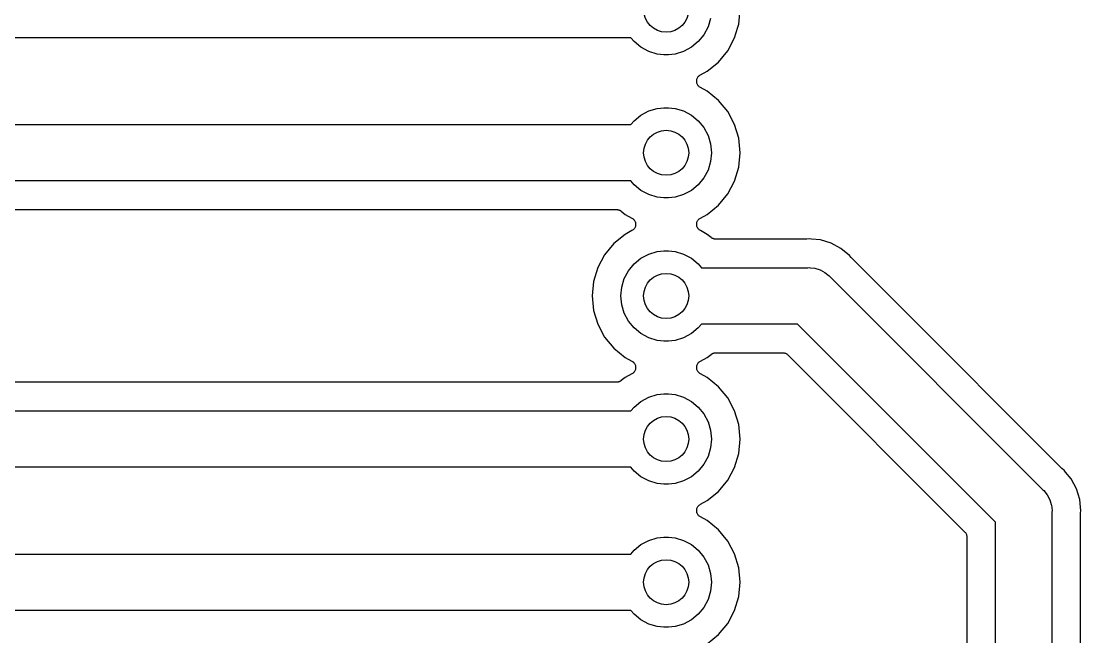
# Model space of a CAD drawing. Extents: x 102 to 177, y -151 to -48.
# Drawn here: x 142.22 to 161.03, y -101.3 to -90.38 of the extents above; entities that cross this region are included whole.
import ezdxf

# ---------------------------------------------------------------- set-up
doc = ezdxf.new("R2010")
doc.units = 0
doc.layers.add('BLACK', color=7, linetype='CONTINUOUS')

msp = doc.modelspace()

# ---------------------------------------------------------------- linework, layer by layer
at = {"layer": 'BLACK', "linetype": 'CONTINUOUS'}
for p, q in [((154.959, -90.4264), (154.984, -90.17)), ((154.413, -90.4776), (154.338, -90.6166)), ((154.458, -90.3268), (154.413, -90.4776)), ((154.884, -90.673), (154.942, -90.4822)), ((154.942, -90.4821), (154.959, -90.4264)), ((154.942, -90.4822), (154.942, -90.4821)), ((153.045, -90.67), (114.827, -90.67)), ((153.102, -90.7384), (153.045, -90.67)), ((154.338, -90.6166), (154.238, -90.7384)), ((154.763, -90.9002), (154.884, -90.673)), ((153.223, -90.8384), (153.102, -90.7384)), ((153.362, -90.9127), (153.223, -90.8384)), ((154.117, -90.8384), (153.978, -90.9127)), ((154.238, -90.7384), (154.117, -90.8384)), ((153.513, -90.9584), (153.362, -90.9127)), ((153.631, -90.97), (153.513, -90.9584)), ((153.709, -90.97), (153.631, -90.97)), ((153.827, -90.9584), (153.709, -90.97)), ((153.978, -90.9127), (153.827, -90.9584)), ((154.599, -91.0994), (154.763, -90.9002)), ((154.4, -91.2628), (154.599, -91.0994)), ((154.212, -91.4265), (154.214, -91.4146)), ((154.212, -91.4267), (154.212, -91.4265)), ((154.212, -91.427), (154.212, -91.4267)), ((154.212, -91.4392), (154.212, -91.427)), ((154.212, -91.4512), (154.212, -91.4392)), ((154.214, -91.4146), (154.217, -91.4027)), ((154.217, -91.4022), (154.222, -91.391)), ((154.217, -91.4025), (154.217, -91.4022)), ((154.217, -91.4027), (154.217, -91.4025)), ((154.222, -91.391), (154.226, -91.3798)), ((154.226, -91.3796), (154.227, -91.3794)), ((154.226, -91.3798), (154.226, -91.3796)), ((154.227, -91.3794), (154.233, -91.3693)), ((154.233, -91.3693), (154.24, -91.3593)), ((154.24, -91.3588), (154.249, -91.3502)), ((154.24, -91.3591), (154.24, -91.3588)), ((154.24, -91.3593), (154.24, -91.3591)), ((154.249, -91.3502), (154.258, -91.3418)), ((154.258, -91.3414), (154.268, -91.3346)), ((154.258, -91.3416), (154.258, -91.3414)), ((154.258, -91.3418), (154.258, -91.3416)), ((154.268, -91.3346), (154.278, -91.328)), ((154.278, -91.328), (154.4, -91.2628)), ((154.212, -91.4515), (154.212, -91.4512)), ((154.212, -91.4518), (154.212, -91.4515)), ((154.214, -91.4637), (154.212, -91.4518)), ((154.216, -91.4756), (154.214, -91.4637)), ((154.216, -91.4759), (154.216, -91.4756)), ((154.216, -91.4761), (154.216, -91.4759)), ((154.221, -91.4874), (154.216, -91.4761)), ((154.225, -91.4986), (154.221, -91.4874)), ((154.226, -91.4988), (154.225, -91.4986)), ((154.226, -91.4991), (154.226, -91.4988)), ((154.232, -91.5092), (154.226, -91.4991)), ((154.239, -91.5194), (154.232, -91.5092)), ((154.239, -91.5196), (154.239, -91.5194)), ((154.239, -91.5198), (154.239, -91.5196)), ((154.248, -91.5284), (154.239, -91.5198)), ((154.256, -91.5371), (154.248, -91.5284)), ((154.257, -91.5373), (154.256, -91.5371)), ((154.257, -91.5375), (154.257, -91.5373)), ((154.267, -91.5443), (154.257, -91.5375)), ((154.277, -91.5512), (154.267, -91.5443)), ((154.277, -91.5514), (154.277, -91.5512)), ((154.278, -91.552), (154.277, -91.5514)), ((154.277, -91.5514), (154.277, -91.5514)), ((154.277, -91.5514), (154.277, -91.5514)), ((154.4, -91.6172), (154.278, -91.552)), ((154.599, -91.7806), (154.4, -91.6172)), ((154.763, -91.9798), (154.599, -91.7806)), ((153.223, -92.0416), (153.362, -91.9673)), ((153.362, -91.9673), (153.513, -91.9216)), ((153.513, -91.9216), (153.631, -91.91)), ((153.631, -91.91), (153.709, -91.91)), ((153.709, -91.91), (153.827, -91.9216)), ((153.827, -91.9216), (153.978, -91.9673)), ((153.978, -91.9673), (154.117, -92.0416)), ((154.884, -92.207), (154.763, -91.9798)), ((153.045, -92.21), (153.102, -92.1416)), ((153.102, -92.1416), (153.223, -92.0416)), ((154.117, -92.0416), (154.238, -92.1416)), ((154.238, -92.1416), (154.338, -92.2634)), ((138.029, -92.21), (153.045, -92.21)), ((154.338, -92.2634), (154.413, -92.4024)), ((154.959, -92.4536), (154.884, -92.207)), ((154.413, -92.4024), (154.458, -92.5532)), ((154.458, -92.5532), (154.474, -92.71)), ((154.984, -92.71), (154.959, -92.4536)), ((154.474, -92.71), (154.458, -92.8668)), ((154.959, -92.9664), (154.984, -92.71)), ((154.458, -92.8668), (154.413, -93.0176)), ((154.413, -93.0176), (154.338, -93.1566)), ((154.884, -93.213), (154.959, -92.9664)), ((153.045, -93.21), (138.029, -93.21)), ((153.102, -93.2784), (153.045, -93.21)), ((153.223, -93.3784), (153.102, -93.2784)), ((154.238, -93.2784), (154.117, -93.3784)), ((154.338, -93.1566), (154.238, -93.2784)), ((154.763, -93.4402), (154.884, -93.213)), ((153.362, -93.4527), (153.223, -93.3784)), ((153.513, -93.4984), (153.362, -93.4527)), ((153.631, -93.51), (153.513, -93.4984)), ((153.709, -93.51), (153.631, -93.51)), ((153.827, -93.4984), (153.709, -93.51)), ((153.978, -93.4527), (153.827, -93.4984)), ((154.117, -93.3784), (153.978, -93.4527)), ((154.599, -93.6394), (154.763, -93.4402)), ((154.4, -93.8028), (154.599, -93.6394)), ((138.337, -93.718), (152.791, -93.718)), ((152.791, -93.718), (152.793, -93.718)), ((152.793, -93.718), (152.798, -93.7186)), ((152.798, -93.7186), (152.804, -93.7186)), ((152.804, -93.7186), (152.811, -93.72)), ((152.811, -93.72), (152.817, -93.7208)), ((152.817, -93.7208), (152.823, -93.7224)), ((152.823, -93.7224), (152.828, -93.7235)), ((152.828, -93.7235), (152.834, -93.7262)), ((152.834, -93.7262), (152.841, -93.7283)), ((152.841, -93.7283), (152.846, -93.7309)), ((152.846, -93.7309), (152.851, -93.733)), ((152.851, -93.733), (152.857, -93.7369)), ((152.857, -93.7369), (152.863, -93.7402)), ((152.863, -93.7402), (152.867, -93.7438)), ((152.867, -93.7438), (152.872, -93.7468)), ((152.872, -93.7468), (152.94, -93.8028)), ((152.94, -93.8028), (153.062, -93.868)), ((153.062, -93.868), (153.063, -93.8686)), ((153.063, -93.8686), (153.063, -93.8686)), ((153.063, -93.8686), (153.063, -93.8686)), ((153.063, -93.8686), (153.063, -93.8688)), ((153.063, -93.8688), (153.073, -93.8757)), ((153.073, -93.8757), (153.083, -93.8825)), ((153.083, -93.8825), (153.083, -93.8827)), ((153.083, -93.8827), (153.084, -93.8829)), ((153.084, -93.8829), (153.092, -93.8916)), ((153.092, -93.8916), (153.101, -93.9002)), ((154.24, -93.8988), (154.249, -93.8902)), ((154.249, -93.8902), (154.258, -93.8818)), ((154.258, -93.8814), (154.268, -93.8746)), ((154.258, -93.8816), (154.258, -93.8814)), ((154.258, -93.8818), (154.258, -93.8816)), ((154.268, -93.8746), (154.278, -93.868)), ((154.278, -93.868), (154.4, -93.8028)), ((153.082, -94.0786), (153.072, -94.0853)), ((153.091, -94.0698), (153.082, -94.0782)), ((153.082, -94.0782), (153.082, -94.0784)), ((153.082, -94.0784), (153.082, -94.0786)), ((153.1, -94.0612), (153.091, -94.0698)), ((153.107, -94.0507), (153.1, -94.0607)), ((153.1, -94.0607), (153.1, -94.0609)), ((153.1, -94.0609), (153.1, -94.0612)), ((153.101, -93.9002), (153.101, -93.9004)), ((153.101, -93.9004), (153.101, -93.9006)), ((153.101, -93.9006), (153.108, -93.9107)), ((153.113, -94.0406), (153.107, -94.0507)), ((153.108, -93.9107), (153.114, -93.9209)), ((153.114, -94.0404), (153.113, -94.0406)), ((153.114, -93.9209), (153.114, -93.9212)), ((153.114, -93.9212), (153.115, -93.9214)), ((153.118, -94.0289), (153.114, -94.0402)), ((153.114, -94.0402), (153.114, -94.0404)), ((153.115, -93.9214), (153.119, -93.9325)), ((153.123, -94.0178), (153.118, -94.0289)), ((153.119, -93.9325), (153.124, -93.9439)), ((153.126, -94.0052), (153.123, -94.0173)), ((153.123, -94.0173), (153.123, -94.0175)), ((153.123, -94.0175), (153.123, -94.0178)), ((153.124, -93.9439), (153.124, -93.9442)), ((153.124, -93.9442), (153.124, -93.9444)), ((153.124, -93.9444), (153.126, -93.9563)), ((153.126, -93.9563), (153.128, -93.9682)), ((153.128, -93.9936), (153.126, -94.0052)), ((153.128, -93.9682), (153.128, -93.9685)), ((153.128, -93.9685), (153.128, -93.9688)), ((153.128, -93.9688), (153.128, -93.981)), ((153.128, -93.981), (153.128, -93.993)), ((153.128, -93.993), (153.128, -93.9933)), ((153.128, -93.9933), (153.128, -93.9936)), ((154.212, -93.9664), (154.214, -93.9546)), ((154.212, -93.9667), (154.212, -93.9664)), ((154.212, -93.967), (154.212, -93.9667)), ((154.212, -93.9792), (154.212, -93.967)), ((154.212, -93.9912), (154.212, -93.9792)), ((154.212, -93.9915), (154.212, -93.9912)), ((154.212, -93.9918), (154.212, -93.9915)), ((154.214, -94.0037), (154.212, -93.9918)), ((154.214, -93.9546), (154.217, -93.9427)), ((154.216, -94.0156), (154.214, -94.0037)), ((154.216, -94.0159), (154.216, -94.0156)), ((154.216, -94.0161), (154.216, -94.0159)), ((154.221, -94.0273), (154.216, -94.0161)), ((154.217, -93.9422), (154.222, -93.931)), ((154.217, -93.9425), (154.217, -93.9422)), ((154.217, -93.9427), (154.217, -93.9425)), ((154.225, -94.0386), (154.221, -94.0273)), ((154.222, -93.931), (154.226, -93.9198)), ((154.226, -94.0388), (154.225, -94.0386)), ((154.226, -93.9196), (154.227, -93.9194)), ((154.226, -93.9198), (154.226, -93.9196)), ((154.226, -94.0391), (154.226, -94.0388)), ((154.232, -94.0492), (154.226, -94.0391)), ((154.227, -93.9194), (154.233, -93.9093)), ((154.239, -94.0594), (154.232, -94.0492)), ((154.233, -93.9093), (154.24, -93.8993)), ((154.239, -94.0596), (154.239, -94.0594)), ((154.239, -94.0598), (154.239, -94.0596)), ((154.248, -94.0684), (154.239, -94.0598)), ((154.24, -93.8991), (154.24, -93.8988)), ((154.24, -93.8993), (154.24, -93.8991)), ((154.256, -94.0771), (154.248, -94.0684)), ((154.257, -94.0773), (154.256, -94.0771)), ((154.257, -94.0775), (154.257, -94.0773)), ((154.267, -94.0843), (154.257, -94.0775)), ((152.94, -94.1572), (152.741, -94.3206)), ((153.062, -94.092), (152.94, -94.1572)), ((153.072, -94.0853), (153.062, -94.092)), ((154.277, -94.0912), (154.267, -94.0843)), ((154.277, -94.0914), (154.277, -94.0912)), ((154.278, -94.092), (154.277, -94.0914)), ((154.277, -94.0914), (154.277, -94.0914)), ((154.277, -94.0914), (154.277, -94.0914)), ((154.4, -94.1572), (154.278, -94.092)), ((154.468, -94.2132), (154.4, -94.1572)), ((154.473, -94.2162), (154.468, -94.2132)), ((154.477, -94.2198), (154.473, -94.2162)), ((154.483, -94.2231), (154.477, -94.2198)), ((154.489, -94.227), (154.483, -94.2231)), ((154.494, -94.2291), (154.489, -94.227)), ((154.499, -94.2317), (154.494, -94.2291)), ((154.506, -94.2338), (154.499, -94.2317)), ((154.512, -94.2365), (154.506, -94.2338)), ((154.517, -94.2376), (154.512, -94.2365)), ((154.523, -94.2392), (154.517, -94.2376)), ((154.529, -94.24), (154.523, -94.2392)), ((154.536, -94.2414), (154.529, -94.24)), ((154.542, -94.2414), (154.536, -94.2414)), ((154.547, -94.242), (154.542, -94.2414)), ((154.549, -94.242), (154.547, -94.242)), ((156.154, -94.242), (154.549, -94.242)), ((156.16, -94.2415), (156.154, -94.242)), ((156.165, -94.2415), (156.16, -94.2415)), ((156.167, -94.2414), (156.165, -94.2415)), ((156.21, -94.2371), (156.167, -94.2414)), ((156.253, -94.2414), (156.21, -94.2371)), ((156.408, -94.2566), (156.253, -94.2414)), ((156.253, -94.2414), (156.253, -94.2414)), ((156.598, -94.3142), (156.408, -94.2566)), ((152.741, -94.3206), (152.577, -94.5198)), ((153.513, -94.4616), (153.631, -94.45)), ((153.631, -94.45), (153.709, -94.45)), ((153.709, -94.45), (153.827, -94.4616)), ((156.773, -94.4078), (156.598, -94.3142)), ((156.926, -94.5338), (156.773, -94.4078)), ((152.577, -94.5198), (152.456, -94.747)), ((153.102, -94.6816), (153.223, -94.5816)), ((153.223, -94.5816), (153.362, -94.5073)), ((153.362, -94.5073), (153.513, -94.4616)), ((153.827, -94.4616), (153.978, -94.5073)), ((153.978, -94.5073), (154.117, -94.5816)), ((154.117, -94.5816), (154.238, -94.6816)), ((156.954, -94.5674), (156.926, -94.5338)), ((156.958, -94.5712), (156.954, -94.5674)), ((156.961, -94.5754), (156.958, -94.5712)), ((156.962, -94.5767), (156.961, -94.5754)), ((157.725, -95.3397), (156.962, -94.5767)), ((152.456, -94.747), (152.381, -94.9936)), ((152.927, -94.9424), (153.002, -94.8034)), ((153.002, -94.8034), (153.102, -94.6816)), ((154.238, -94.6816), (154.295, -94.75)), ((154.295, -94.75), (156.185, -94.75)), ((156.185, -94.75), (156.21, -94.7476)), ((156.21, -94.7476), (156.235, -94.75)), ((156.235, -94.75), (156.308, -94.7572)), ((156.308, -94.7572), (156.402, -94.7858)), ((156.402, -94.7858), (156.489, -94.8323)), ((156.489, -94.8323), (156.565, -94.8947)), ((152.381, -94.9936), (152.356, -95.25)), ((152.882, -95.0932), (152.927, -94.9424)), ((156.565, -94.8947), (156.581, -94.9138)), ((156.581, -94.9138), (160.356, -98.6891)), ((152.866, -95.25), (152.882, -95.0932)), ((152.356, -95.25), (152.381, -95.5064)), ((152.882, -95.4068), (152.866, -95.25)), ((157.725, -95.3398), (157.725, -95.3397)), ((160.693, -98.3078), (157.725, -95.3398)), ((152.381, -95.5064), (152.456, -95.753)), ((152.927, -95.5576), (152.882, -95.4068)), ((153.002, -95.6966), (152.927, -95.5576)), ((152.456, -95.753), (152.577, -95.9802)), ((153.102, -95.8184), (153.002, -95.6966)), ((154.295, -95.75), (154.238, -95.8184)), ((156.003, -95.75), (154.295, -95.75)), ((159.52, -99.2671), (156.003, -95.75)), ((153.223, -95.9184), (153.102, -95.8184)), ((153.362, -95.9927), (153.223, -95.9184)), ((154.117, -95.9184), (153.978, -95.9927)), ((154.238, -95.8184), (154.117, -95.9184)), ((152.577, -95.9802), (152.741, -96.1794)), ((153.513, -96.0384), (153.362, -95.9927)), ((153.631, -96.05), (153.513, -96.0384)), ((153.709, -96.05), (153.631, -96.05)), ((153.827, -96.0384), (153.709, -96.05)), ((153.978, -95.9927), (153.827, -96.0384)), ((152.741, -96.1794), (152.94, -96.3428)), ((154.4, -96.3428), (154.468, -96.2868)), ((154.468, -96.2868), (154.47, -96.2857)), ((154.47, -96.2857), (154.474, -96.2827)), ((154.474, -96.2827), (154.479, -96.2792)), ((154.479, -96.2792), (154.485, -96.276)), ((154.485, -96.276), (154.491, -96.2722)), ((154.491, -96.2722), (154.496, -96.2702)), ((154.496, -96.2702), (154.501, -96.2676)), ((154.501, -96.2676), (154.507, -96.2656)), ((154.507, -96.2656), (154.514, -96.263)), ((154.514, -96.263), (154.519, -96.262)), ((154.519, -96.262), (154.524, -96.2604)), ((154.524, -96.2604), (154.531, -96.2597)), ((154.531, -96.2597), (154.538, -96.2585)), ((154.538, -96.2585), (154.544, -96.2585)), ((154.544, -96.2585), (154.549, -96.258)), ((154.549, -96.258), (155.74, -96.258)), ((155.74, -96.258), (155.74, -96.258)), ((155.74, -96.258), (155.74, -96.258)), ((155.74, -96.258), (155.74, -96.258)), ((155.74, -96.258), (155.742, -96.258)), ((155.742, -96.258), (155.753, -96.2593)), ((155.753, -96.2593), (155.765, -96.2605)), ((155.765, -96.2605), (155.766, -96.2607)), ((155.766, -96.2607), (155.766, -96.2608)), ((155.766, -96.2608), (155.777, -96.2643)), ((155.777, -96.2643), (155.789, -96.2678)), ((155.789, -96.2678), (155.789, -96.2681)), ((155.789, -96.2681), (155.79, -96.2683)), ((155.79, -96.2683), (155.8, -96.2739)), ((155.8, -96.2739), (155.811, -96.2795)), ((155.811, -96.2795), (155.811, -96.2799)), ((155.811, -96.2799), (155.812, -96.2802)), ((155.812, -96.2802), (155.821, -96.2877)), ((155.821, -96.2877), (155.83, -96.2952)), ((155.83, -96.2952), (158.975, -99.4403)), ((152.94, -96.3428), (153.062, -96.408)), ((153.062, -96.408), (153.063, -96.4086)), ((153.063, -96.4086), (153.063, -96.4086)), ((153.063, -96.4086), (153.063, -96.4086)), ((153.063, -96.4086), (153.063, -96.4088)), ((153.063, -96.4088), (153.073, -96.4157)), ((153.073, -96.4157), (153.083, -96.4225)), ((153.083, -96.4225), (153.083, -96.4227)), ((153.083, -96.4227), (153.084, -96.4229)), ((153.084, -96.4229), (153.092, -96.4316)), ((153.092, -96.4316), (153.101, -96.4402)), ((153.101, -96.4402), (153.101, -96.4404)), ((153.101, -96.4404), (153.101, -96.4406)), ((153.101, -96.4406), (153.108, -96.4507)), ((153.108, -96.4507), (153.114, -96.4609)), ((153.114, -96.4609), (153.114, -96.4612)), ((153.114, -96.4612), (153.115, -96.4614)), ((153.115, -96.4614), (153.119, -96.4725)), ((153.119, -96.4725), (153.124, -96.4839)), ((153.124, -96.4839), (153.124, -96.4842)), ((153.124, -96.4842), (153.124, -96.4844)), ((153.124, -96.4844), (153.126, -96.4963)), ((153.126, -96.4963), (153.128, -96.5082)), ((153.128, -96.5082), (153.128, -96.5085)), ((153.128, -96.5085), (153.128, -96.5088)), ((153.128, -96.5088), (153.128, -96.521)), ((153.128, -96.521), (153.128, -96.533)), ((154.212, -96.5065), (154.214, -96.4946)), ((154.212, -96.5067), (154.212, -96.5065)), ((154.212, -96.507), (154.212, -96.5067)), ((154.212, -96.5192), (154.212, -96.507)), ((154.212, -96.5312), (154.212, -96.5192)), ((154.214, -96.4946), (154.217, -96.4827)), ((154.217, -96.4822), (154.222, -96.471)), ((154.217, -96.4825), (154.217, -96.4822)), ((154.217, -96.4827), (154.217, -96.4825)), ((154.222, -96.471), (154.226, -96.4598)), ((154.226, -96.4596), (154.227, -96.4594)), ((154.226, -96.4598), (154.226, -96.4596)), ((154.227, -96.4594), (154.233, -96.4493)), ((154.233, -96.4493), (154.24, -96.4393)), ((154.24, -96.4388), (154.249, -96.4302)), ((154.24, -96.4391), (154.24, -96.4388)), ((154.24, -96.4393), (154.24, -96.4391)), ((154.249, -96.4302), (154.258, -96.4218)), ((154.258, -96.4214), (154.268, -96.4146)), ((154.258, -96.4216), (154.258, -96.4214)), ((154.258, -96.4218), (154.258, -96.4216)), ((154.268, -96.4146), (154.278, -96.408)), ((154.278, -96.408), (154.4, -96.3428)), ((152.94, -96.6972), (152.872, -96.7532)), ((153.062, -96.632), (152.94, -96.6972)), ((153.072, -96.6253), (153.062, -96.632)), ((153.082, -96.6186), (153.072, -96.6253)), ((153.091, -96.6098), (153.082, -96.6182)), ((153.082, -96.6182), (153.082, -96.6184)), ((153.082, -96.6184), (153.082, -96.6186)), ((153.1, -96.6012), (153.091, -96.6098)), ((153.107, -96.5908), (153.1, -96.6007)), ((153.1, -96.6007), (153.1, -96.6009)), ((153.1, -96.6009), (153.1, -96.6012)), ((153.113, -96.5806), (153.107, -96.5908)), ((153.114, -96.5804), (153.113, -96.5806)), ((153.118, -96.569), (153.114, -96.5802)), ((153.114, -96.5802), (153.114, -96.5804)), ((153.123, -96.5578), (153.118, -96.569)), ((153.126, -96.5453), (153.123, -96.5573)), ((153.123, -96.5573), (153.123, -96.5575)), ((153.123, -96.5575), (153.123, -96.5578)), ((153.128, -96.5336), (153.126, -96.5453)), ((153.128, -96.533), (153.128, -96.5333)), ((153.128, -96.5333), (153.128, -96.5336)), ((154.212, -96.5315), (154.212, -96.5312)), ((154.212, -96.5318), (154.212, -96.5315)), ((154.214, -96.5437), (154.212, -96.5318)), ((154.216, -96.5556), (154.214, -96.5437)), ((154.216, -96.5559), (154.216, -96.5556)), ((154.216, -96.5561), (154.216, -96.5559)), ((154.221, -96.5674), (154.216, -96.5561)), ((154.225, -96.5786), (154.221, -96.5674)), ((154.226, -96.5788), (154.225, -96.5786)), ((154.226, -96.5791), (154.226, -96.5788)), ((154.232, -96.5892), (154.226, -96.5791)), ((154.239, -96.5994), (154.232, -96.5892)), ((154.239, -96.5996), (154.239, -96.5994)), ((154.239, -96.5998), (154.239, -96.5996)), ((154.248, -96.6084), (154.239, -96.5998)), ((154.256, -96.6171), (154.248, -96.6084)), ((154.257, -96.6173), (154.256, -96.6171)), ((154.257, -96.6175), (154.257, -96.6173)), ((154.267, -96.6243), (154.257, -96.6175)), ((154.277, -96.6312), (154.267, -96.6243)), ((154.277, -96.6314), (154.277, -96.6312)), ((154.278, -96.632), (154.277, -96.6314)), ((154.277, -96.6314), (154.277, -96.6314)), ((154.277, -96.6314), (154.277, -96.6314)), ((154.4, -96.6972), (154.278, -96.632)), ((154.599, -96.8606), (154.4, -96.6972)), ((152.791, -96.782), (117.056, -96.782)), ((152.796, -96.7815), (152.791, -96.782)), ((152.802, -96.7815), (152.796, -96.7815)), ((152.809, -96.7803), (152.802, -96.7815)), ((152.816, -96.7796), (152.809, -96.7803)), ((152.821, -96.778), (152.816, -96.7796)), ((152.826, -96.777), (152.821, -96.778)), ((152.833, -96.7744), (152.826, -96.777)), ((152.839, -96.7724), (152.833, -96.7744)), ((152.844, -96.7698), (152.839, -96.7724)), ((152.849, -96.7678), (152.844, -96.7698)), ((152.855, -96.764), (152.849, -96.7678)), ((152.861, -96.7608), (152.855, -96.764)), ((152.866, -96.7573), (152.861, -96.7608)), ((152.87, -96.7543), (152.866, -96.7573)), ((152.872, -96.7532), (152.87, -96.7543)), ((154.763, -97.0598), (154.599, -96.8606)), ((153.223, -97.1216), (153.362, -97.0473)), ((153.362, -97.0473), (153.513, -97.0016)), ((153.513, -97.0016), (153.631, -96.99)), ((153.631, -96.99), (153.709, -96.99)), ((153.709, -96.99), (153.827, -97.0016)), ((153.827, -97.0016), (153.978, -97.0473)), ((153.978, -97.0473), (154.117, -97.1216)), ((154.884, -97.287), (154.763, -97.0598)), ((153.045, -97.29), (153.102, -97.2216)), ((153.102, -97.2216), (153.223, -97.1216)), ((154.117, -97.1216), (154.238, -97.2216)), ((154.238, -97.2216), (154.338, -97.3434)), ((117.025, -97.29), (153.045, -97.29)), ((154.338, -97.3434), (154.413, -97.4824)), ((154.959, -97.5336), (154.884, -97.287)), ((154.413, -97.4824), (154.458, -97.6332)), ((154.458, -97.6332), (154.474, -97.79)), ((154.984, -97.79), (154.959, -97.5336)), ((154.474, -97.79), (154.458, -97.9468)), ((154.959, -98.0464), (154.984, -97.79)), ((154.458, -97.9468), (154.413, -98.0976)), ((154.413, -98.0976), (154.338, -98.2366)), ((154.884, -98.293), (154.959, -98.0464)), ((153.045, -98.29), (117.207, -98.29)), ((153.102, -98.3584), (153.045, -98.29)), ((153.223, -98.4584), (153.102, -98.3584)), ((154.238, -98.3584), (154.117, -98.4584)), ((154.338, -98.2366), (154.238, -98.3584)), ((154.763, -98.5202), (154.884, -98.293)), ((160.697, -98.3112), (160.693, -98.3078)), ((160.701, -98.3151), (160.697, -98.3112)), ((160.703, -98.3162), (160.701, -98.3151)), ((160.736, -98.3438), (160.703, -98.3162)), ((160.764, -98.3774), (160.736, -98.3438)), ((160.862, -98.4973), (160.764, -98.3774)), ((160.764, -98.3774), (160.764, -98.3774)), ((153.362, -98.5327), (153.223, -98.4584)), ((153.513, -98.5784), (153.362, -98.5327)), ((153.631, -98.59), (153.513, -98.5784)), ((153.709, -98.59), (153.631, -98.59)), ((153.827, -98.5784), (153.709, -98.59)), ((153.978, -98.5327), (153.827, -98.5784)), ((154.117, -98.4584), (153.978, -98.5327)), ((154.599, -98.7194), (154.763, -98.5202)), ((160.956, -98.6724), (160.862, -98.4973)), ((154.4, -98.8828), (154.599, -98.7194)), ((160.356, -98.6891), (160.375, -98.7047)), ((160.375, -98.7047), (160.438, -98.7809)), ((160.438, -98.7809), (160.484, -98.8677)), ((161.013, -98.8624), (160.956, -98.6724)), ((154.24, -98.9788), (154.249, -98.9702)), ((154.249, -98.9702), (154.258, -98.9618)), ((154.258, -98.9614), (154.268, -98.9546)), ((154.258, -98.9616), (154.258, -98.9614)), ((154.258, -98.9618), (154.258, -98.9616)), ((154.268, -98.9546), (154.278, -98.948)), ((154.278, -98.948), (154.4, -98.8828)), ((160.484, -98.8677), (160.509, -98.9493)), ((160.509, -98.9493), (160.513, -98.962)), ((160.513, -98.962), (160.522, -99.06)), ((161.027, -99.0013), (161.013, -98.8624)), ((154.212, -99.0464), (154.214, -99.0346)), ((154.212, -99.0467), (154.212, -99.0464)), ((154.212, -99.047), (154.212, -99.0467)), ((154.212, -99.0592), (154.212, -99.047)), ((154.212, -99.0712), (154.212, -99.0592)), ((154.212, -99.0715), (154.212, -99.0712)), ((154.212, -99.0718), (154.212, -99.0715)), ((154.214, -99.0837), (154.212, -99.0718)), ((154.214, -99.0346), (154.217, -99.0227)), ((154.216, -99.0956), (154.214, -99.0837)), ((154.216, -99.0959), (154.216, -99.0956)), ((154.216, -99.0961), (154.216, -99.0959)), ((154.221, -99.1074), (154.216, -99.0961)), ((154.217, -99.0222), (154.222, -99.011)), ((154.217, -99.0225), (154.217, -99.0222)), ((154.217, -99.0227), (154.217, -99.0225)), ((154.225, -99.1186), (154.221, -99.1074)), ((154.222, -99.011), (154.226, -98.9998)), ((154.226, -99.1188), (154.225, -99.1186)), ((154.226, -98.9996), (154.227, -98.9994)), ((154.226, -98.9998), (154.226, -98.9996)), ((154.226, -99.1191), (154.226, -99.1188)), ((154.232, -99.1292), (154.226, -99.1191)), ((154.227, -98.9994), (154.233, -98.9893)), ((154.239, -99.1394), (154.232, -99.1292)), ((154.233, -98.9893), (154.24, -98.9793)), ((154.239, -99.1396), (154.239, -99.1394)), ((154.239, -99.1398), (154.239, -99.1396)), ((154.248, -99.1484), (154.239, -99.1398)), ((154.24, -98.9791), (154.24, -98.9788)), ((154.24, -98.9793), (154.24, -98.9791)), ((154.256, -99.1571), (154.248, -99.1484)), ((154.257, -99.1573), (154.256, -99.1571)), ((154.257, -99.1575), (154.257, -99.1573)), ((154.267, -99.1643), (154.257, -99.1575)), ((160.522, -99.06), (160.52, -99.0846)), ((160.52, -99.0846), (160.52, -125.705)), ((161.027, -99.0014), (161.027, -99.0013)), ((161.033, -99.06), (161.027, -99.0014)), ((161.028, -99.114), (161.029, -99.1087)), ((161.028, -99.1158), (161.028, -99.114)), ((161.028, -125.674), (161.028, -99.1158)), ((161.029, -99.1033), (161.033, -99.06)), ((161.029, -99.1087), (161.029, -99.1033)), ((154.277, -99.1712), (154.267, -99.1643)), ((154.277, -99.1714), (154.277, -99.1712)), ((154.278, -99.172), (154.277, -99.1714)), ((154.277, -99.1714), (154.277, -99.1714)), ((154.277, -99.1714), (154.277, -99.1714)), ((154.4, -99.2372), (154.278, -99.172)), ((154.599, -99.4006), (154.4, -99.2372)), ((159.52, -125.523), (159.52, -99.2671)), ((153.513, -99.5416), (153.631, -99.53)), ((153.631, -99.53), (153.709, -99.53)), ((153.709, -99.53), (153.827, -99.5416)), ((154.763, -99.5998), (154.599, -99.4006)), ((158.975, -99.4403), (158.975, -99.4406)), ((158.975, -99.4406), (158.975, -99.4406)), ((158.975, -99.4406), (158.975, -99.4407)), ((158.975, -99.4407), (158.976, -99.4416)), ((158.976, -99.4416), (158.983, -99.4508)), ((158.983, -99.4508), (158.991, -99.4599)), ((158.991, -99.4599), (158.991, -99.4604)), ((158.991, -99.4604), (158.992, -99.461)), ((158.992, -99.461), (158.997, -99.4714)), ((158.997, -99.4714), (159.002, -99.4817)), ((159.002, -99.4817), (159.003, -99.4824)), ((159.003, -99.4824), (159.003, -99.483)), ((159.003, -99.483), (159.006, -99.4943)), ((159.006, -99.4943), (159.01, -99.5055)), ((159.01, -99.5055), (159.01, -99.5061)), ((159.01, -99.5061), (159.01, -99.5068)), ((159.01, -99.5068), (159.011, -99.5185)), ((159.011, -99.5185), (159.012, -99.5301)), ((159.012, -99.5301), (159.012, -125.26)), ((153.102, -99.7616), (153.223, -99.6616)), ((153.223, -99.6616), (153.362, -99.5873)), ((153.362, -99.5873), (153.513, -99.5416)), ((153.827, -99.5416), (153.978, -99.5873)), ((153.978, -99.5873), (154.117, -99.6616)), ((154.117, -99.6616), (154.238, -99.7616)), ((154.884, -99.827), (154.763, -99.5998)), ((132.949, -99.83), (153.045, -99.83)), ((153.045, -99.83), (153.102, -99.7616)), ((154.238, -99.7616), (154.338, -99.8834)), ((154.338, -99.8834), (154.413, -100.022)), ((154.959, -100.074), (154.884, -99.827)), ((154.413, -100.022), (154.458, -100.173)), ((154.984, -100.33), (154.959, -100.074)), ((154.458, -100.173), (154.474, -100.33)), ((154.474, -100.33), (154.458, -100.487)), ((154.959, -100.586), (154.984, -100.33)), ((154.413, -100.638), (154.338, -100.777)), ((154.458, -100.487), (154.413, -100.638)), ((154.884, -100.833), (154.959, -100.586)), ((153.045, -100.83), (132.949, -100.83)), ((153.102, -100.898), (153.045, -100.83)), ((154.338, -100.777), (154.238, -100.898)), ((154.763, -101.06), (154.884, -100.833)), ((153.223, -100.998), (153.102, -100.898)), ((153.362, -101.073), (153.223, -100.998)), ((154.117, -100.998), (153.978, -101.073)), ((154.238, -100.898), (154.117, -100.998)), ((153.513, -101.118), (153.362, -101.073)), ((153.631, -101.13), (153.513, -101.118)), ((153.709, -101.13), (153.631, -101.13)), ((153.827, -101.118), (153.709, -101.13)), ((153.978, -101.073), (153.827, -101.118)), ((154.599, -101.259), (154.763, -101.06)), ((154.4, -101.423), (154.599, -101.259))]:
    msp.add_line(p, q, dxfattribs=at)
at = {"layer": 'BLACK'}
for centre in [(153.67, -90.17), (153.67, -92.71), (153.67, -95.25), (153.67, -97.79), (153.67, -100.33)]:
    msp.add_circle(centre, 0.4, dxfattribs=at)

doc.saveas('drawing.dxf')
